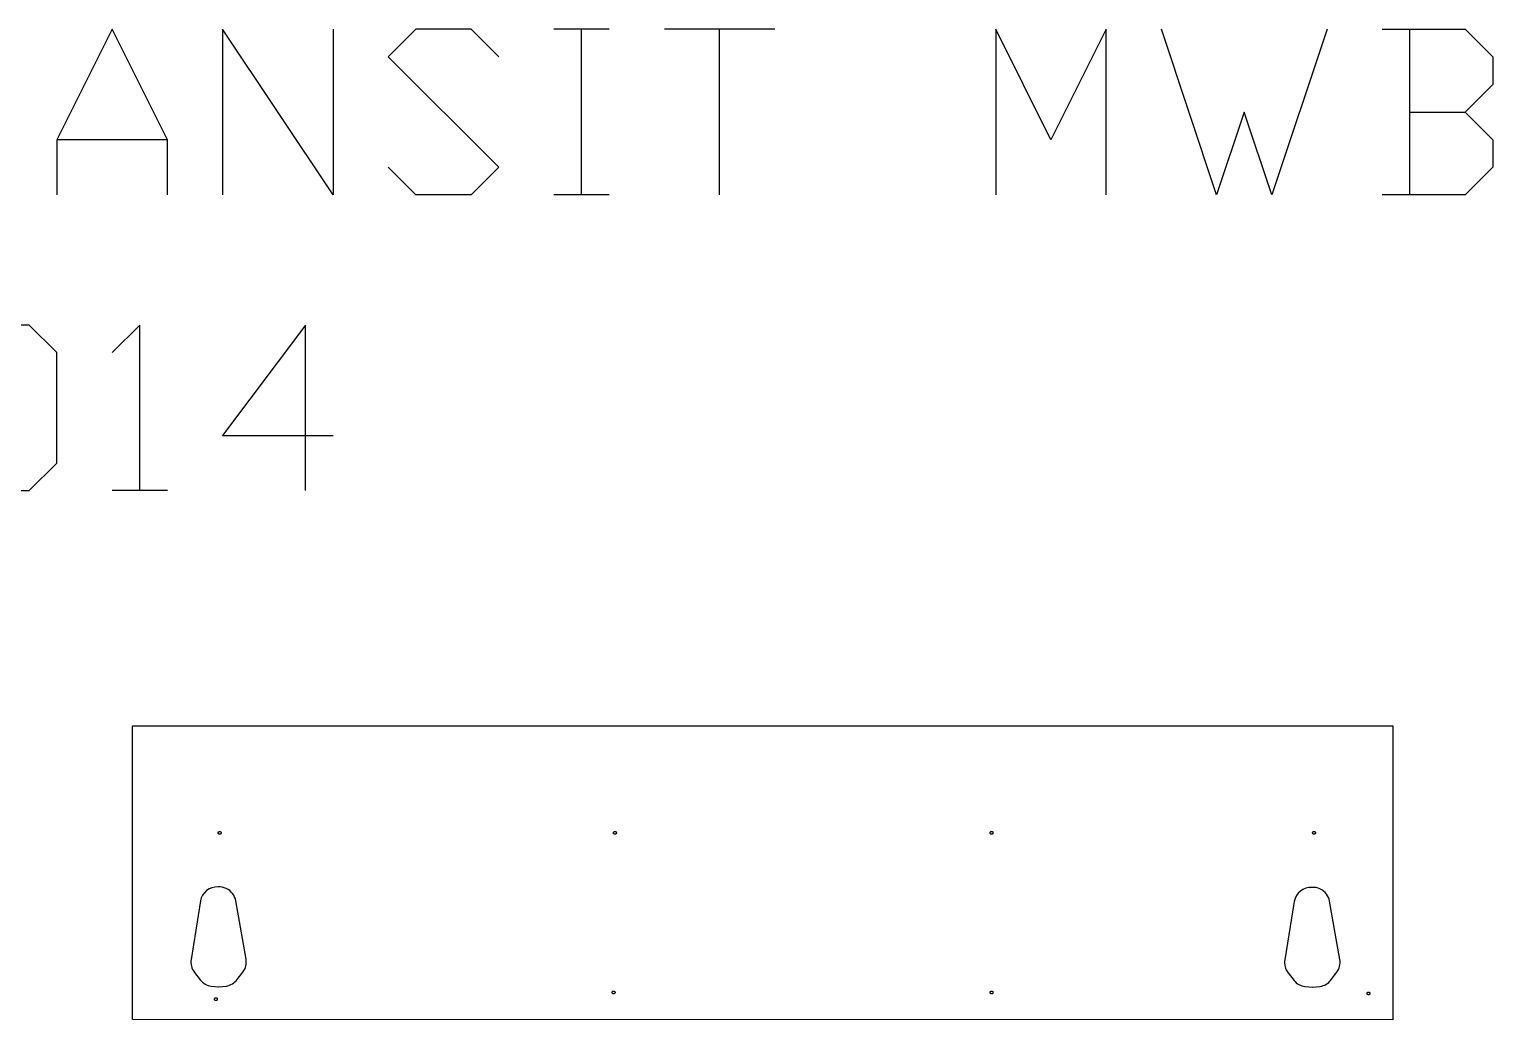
# Model space of a CAD drawing. Extents: x 123 to 7211, y -6292 to -543.
# Drawn here: x 2789 to 4808, y -1910 to -543 of the extents above; entities that cross this region are included whole.
import ezdxf

# ---------------------------------------------------------------- set-up
doc = ezdxf.new("R2010")
doc.units = 0
doc.layers.add('Default_Layer', color=1, linetype='CONTINUOUS')

msp = doc.modelspace()

# ---------------------------------------------------------------- linework, layer by layer
at = {"layer": 'Default_Layer'}
for points in [[(2979.4, -771.1), (2979.4, -694.9), (2903.2, -542.5), (2827, -694.9), (2827, -771.1)], [(3208, -542.5), (3208, -771.1), (3055.6, -542.5), (3055.6, -771.1)], [(3436.6, -580.6), (3398.5, -542.5), (3322.3, -542.5), (3284.2, -580.6), (3436.6, -733), (3398.5, -771.1), (3322.3, -771.1), (3284.2, -733)], [(3589, -542.5), (3512.8, -542.5)], [(3550.9, -771.1), (3550.9, -542.5)], [(3817.6, -542.5), (3665.2, -542.5)], [(3741.4, -771.1), (3741.4, -542.5)], [(4274.8, -771.1), (4274.8, -542.5), (4198.6, -694.9), (4122.4, -542.5), (4122.4, -771.1)], [(4579.6, -542.5), (4503.4, -771.1), (4465.3, -656.8), (4427.2, -771.1), (4351, -542.5)], [(4655.8, -542.5), (4770.1, -542.5), (4808.2, -580.6), (4808.2, -618.7), (4770.1, -656.8)], [(4693.9, -771.1), (4693.9, -542.5)], [(4693.9, -656.8), (4770.1, -656.8), (4808.2, -694.9), (4808.2, -733), (4770.1, -771.1), (4655.8, -771.1)], [(2979.4, -694.9), (2827, -694.9)], [(3589, -771.1), (3512.8, -771.1)], [(2941.3, -1179.3), (2941.3, -950.7), (2903.2, -988.8)], [(3169.9, -1179.3), (3169.9, -950.7), (3055.6, -1103.1), (3208, -1103.1)], [(2979.4, -1179.3), (2903.2, -1179.3)]]:
    msp.add_lwpolyline(points, dxfattribs=at)
for points in [[(2750.8, -1179.3), (2788.9, -1179.3), (2827, -1141.2), (2827, -988.8), (2788.9, -950.7), (2750.8, -950.7), (2712.7, -988.8), (2712.7, -1141.2), (2750.8, -1179.3)], [(4670.4, -1503.8), (4670.4, -1909.5), (2931.1, -1909.2), (2931.1, -1503.8), (4670.4, -1503.8)], [(3049.6, -1651.5), (3049.6, -1651.3), (3049.6, -1651.1), (3049.7, -1650.9), (3049.7, -1650.8), (3049.8, -1650.6), (3049.9, -1650.4), (3050, -1650.3), (3050.2, -1650.1), (3050.3, -1650), (3050.5, -1649.9), (3050.6, -1649.8), (3050.8, -1649.7), (3051, -1649.6), (3051.2, -1649.6), (3051.4, -1649.6), (3051.6, -1649.5), (3051.8, -1649.6), (3052, -1649.6), (3052.2, -1649.6), (3052.4, -1649.7), (3052.5, -1649.8), (3052.7, -1649.9), (3052.9, -1650), (3053, -1650.1), (3053.1, -1650.3), (3053.2, -1650.4), (3053.3, -1650.6), (3053.4, -1650.8), (3053.5, -1650.9), (3053.5, -1651.1), (3053.6, -1651.3), (3053.6, -1651.5), (3053.6, -1651.7), (3053.5, -1651.9), (3053.5, -1652.1), (3053.4, -1652.3), (3053.3, -1652.5), (3053.2, -1652.7), (3053.1, -1652.8), (3053, -1653), (3052.9, -1653.1), (3052.7, -1653.2), (3052.5, -1653.3), (3052.4, -1653.4), (3052.2, -1653.5), (3052, -1653.5), (3051.8, -1653.5), (3051.6, -1653.5), (3051.4, -1653.5), (3051.2, -1653.5), (3051, -1653.5), (3050.8, -1653.4), (3050.6, -1653.3), (3050.5, -1653.2), (3050.3, -1653.1), (3050.2, -1653), (3050, -1652.8), (3049.9, -1652.7), (3049.8, -1652.5), (3049.7, -1652.3), (3049.7, -1652.1), (3049.6, -1651.9), (3049.6, -1651.7), (3049.6, -1651.5)], [(3595, -1651.5), (3595, -1651.3), (3595, -1651.1), (3595.1, -1650.9), (3595.2, -1650.8), (3595.2, -1650.6), (3595.3, -1650.4), (3595.5, -1650.3), (3595.6, -1650.1), (3595.7, -1650), (3595.9, -1649.9), (3596, -1649.8), (3596.2, -1649.7), (3596.4, -1649.6), (3596.6, -1649.6), (3596.8, -1649.6), (3597, -1649.5), (3597.2, -1649.6), (3597.4, -1649.6), (3597.6, -1649.6), (3597.8, -1649.7), (3598, -1649.8), (3598.1, -1649.9), (3598.3, -1650), (3598.4, -1650.1), (3598.5, -1650.3), (3598.7, -1650.4), (3598.8, -1650.6), (3598.8, -1650.8), (3598.9, -1650.9), (3599, -1651.1), (3599, -1651.3), (3599, -1651.5), (3599, -1651.7), (3599, -1651.9), (3598.9, -1652.1), (3598.8, -1652.3), (3598.8, -1652.5), (3598.7, -1652.7), (3598.5, -1652.8), (3598.4, -1653), (3598.3, -1653.1), (3598.1, -1653.2), (3598, -1653.3), (3597.8, -1653.4), (3597.6, -1653.5), (3597.4, -1653.5), (3597.2, -1653.5), (3597, -1653.5), (3596.8, -1653.5), (3596.6, -1653.5), (3596.4, -1653.5), (3596.2, -1653.4), (3596, -1653.3), (3595.9, -1653.2), (3595.7, -1653.1), (3595.6, -1653), (3595.5, -1652.8), (3595.3, -1652.7), (3595.2, -1652.5), (3595.2, -1652.3), (3595.1, -1652.1), (3595, -1651.9), (3595, -1651.7), (3595, -1651.5)], [(4114.6, -1651.5), (4114.7, -1651.3), (4114.7, -1651.1), (4114.7, -1650.9), (4114.8, -1650.8), (4114.9, -1650.6), (4115, -1650.4), (4115.1, -1650.3), (4115.2, -1650.1), (4115.4, -1650), (4115.5, -1649.9), (4115.7, -1649.8), (4115.9, -1649.7), (4116, -1649.6), (4116.2, -1649.6), (4116.4, -1649.6), (4116.6, -1649.5), (4116.8, -1649.6), (4117, -1649.6), (4117.2, -1649.6), (4117.4, -1649.7), (4117.6, -1649.8), (4117.8, -1649.9), (4117.9, -1650), (4118.1, -1650.1), (4118.2, -1650.3), (4118.3, -1650.4), (4118.4, -1650.6), (4118.5, -1650.8), (4118.6, -1650.9), (4118.6, -1651.1), (4118.6, -1651.3), (4118.6, -1651.5), (4118.6, -1651.7), (4118.6, -1651.9), (4118.6, -1652.1), (4118.5, -1652.3), (4118.4, -1652.5), (4118.3, -1652.7), (4118.2, -1652.8), (4118.1, -1653), (4117.9, -1653.1), (4117.8, -1653.2), (4117.6, -1653.3), (4117.4, -1653.4), (4117.2, -1653.5), (4117, -1653.5), (4116.8, -1653.5), (4116.6, -1653.5), (4116.4, -1653.5), (4116.2, -1653.5), (4116, -1653.5), (4115.9, -1653.4), (4115.7, -1653.3), (4115.5, -1653.2), (4115.4, -1653.1), (4115.2, -1653), (4115.1, -1652.8), (4115, -1652.7), (4114.9, -1652.5), (4114.8, -1652.3), (4114.7, -1652.1), (4114.7, -1651.9), (4114.7, -1651.7), (4114.6, -1651.5)], [(4559.6, -1651.5), (4559.7, -1651.3), (4559.7, -1651.1), (4559.7, -1650.9), (4559.8, -1650.8), (4559.9, -1650.6), (4560, -1650.4), (4560.1, -1650.3), (4560.2, -1650.1), (4560.4, -1650), (4560.5, -1649.9), (4560.7, -1649.8), (4560.9, -1649.7), (4561, -1649.6), (4561.2, -1649.6), (4561.4, -1649.6), (4561.6, -1649.5), (4561.8, -1649.6), (4562, -1649.6), (4562.2, -1649.6), (4562.4, -1649.7), (4562.6, -1649.8), (4562.8, -1649.9), (4562.9, -1650), (4563.1, -1650.1), (4563.2, -1650.3), (4563.3, -1650.4), (4563.4, -1650.6), (4563.5, -1650.8), (4563.6, -1650.9), (4563.6, -1651.1), (4563.6, -1651.3), (4563.6, -1651.5), (4563.6, -1651.7), (4563.6, -1651.9), (4563.6, -1652.1), (4563.5, -1652.3), (4563.4, -1652.5), (4563.3, -1652.7), (4563.2, -1652.8), (4563.1, -1653), (4562.9, -1653.1), (4562.8, -1653.2), (4562.6, -1653.3), (4562.4, -1653.4), (4562.2, -1653.5), (4562, -1653.5), (4561.8, -1653.5), (4561.6, -1653.5), (4561.4, -1653.5), (4561.2, -1653.5), (4561, -1653.5), (4560.9, -1653.4), (4560.7, -1653.3), (4560.5, -1653.2), (4560.4, -1653.1), (4560.2, -1653), (4560.1, -1652.8), (4560, -1652.7), (4559.9, -1652.5), (4559.8, -1652.3), (4559.7, -1652.1), (4559.7, -1651.9), (4559.7, -1651.7), (4559.6, -1651.5)], [(3593.1, -1871.9), (3593.2, -1871.7), (3593.2, -1871.5), (3593.2, -1871.3), (3593.3, -1871.1), (3593.4, -1870.9), (3593.5, -1870.7), (3593.6, -1870.6), (3593.7, -1870.5), (3593.9, -1870.3), (3594, -1870.2), (3594.2, -1870.1), (3594.4, -1870), (3594.6, -1870), (3594.7, -1869.9), (3594.9, -1869.9), (3595.1, -1869.9), (3595.4, -1869.9), (3595.5, -1869.9), (3595.7, -1870), (3595.9, -1870), (3596.1, -1870.1), (3596.3, -1870.2), (3596.4, -1870.3), (3596.6, -1870.5), (3596.7, -1870.6), (3596.8, -1870.7), (3596.9, -1870.9), (3597, -1871.1), (3597.1, -1871.3), (3597.1, -1871.5), (3597.1, -1871.7), (3597.1, -1871.9), (3597.1, -1872.1), (3597.1, -1872.3), (3597.1, -1872.5), (3597, -1872.6), (3596.9, -1872.8), (3596.8, -1873), (3596.7, -1873.1), (3596.6, -1873.3), (3596.4, -1873.4), (3596.3, -1873.5), (3596.1, -1873.6), (3595.9, -1873.7), (3595.7, -1873.8), (3595.5, -1873.8), (3595.4, -1873.9), (3595.1, -1873.9), (3594.9, -1873.9), (3594.7, -1873.8), (3594.6, -1873.8), (3594.4, -1873.7), (3594.2, -1873.6), (3594, -1873.5), (3593.9, -1873.4), (3593.7, -1873.3), (3593.6, -1873.1), (3593.5, -1873), (3593.4, -1872.8), (3593.3, -1872.6), (3593.2, -1872.5), (3593.2, -1872.3), (3593.2, -1872.1), (3593.1, -1871.9)], [(4114.6, -1871.9), (4114.7, -1871.7), (4114.7, -1871.5), (4114.7, -1871.3), (4114.8, -1871.1), (4114.9, -1870.9), (4115, -1870.7), (4115.1, -1870.6), (4115.2, -1870.5), (4115.4, -1870.3), (4115.5, -1870.2), (4115.7, -1870.1), (4115.9, -1870), (4116, -1870), (4116.2, -1869.9), (4116.4, -1869.9), (4116.6, -1869.9), (4116.8, -1869.9), (4117, -1869.9), (4117.2, -1870), (4117.4, -1870), (4117.6, -1870.1), (4117.8, -1870.2), (4117.9, -1870.3), (4118.1, -1870.5), (4118.2, -1870.6), (4118.3, -1870.7), (4118.4, -1870.9), (4118.5, -1871.1), (4118.6, -1871.3), (4118.6, -1871.5), (4118.6, -1871.7), (4118.6, -1871.9), (4118.6, -1872.1), (4118.6, -1872.3), (4118.6, -1872.5), (4118.5, -1872.6), (4118.4, -1872.8), (4118.3, -1873), (4118.2, -1873.1), (4118.1, -1873.3), (4117.9, -1873.4), (4117.8, -1873.5), (4117.6, -1873.6), (4117.4, -1873.7), (4117.2, -1873.8), (4117, -1873.8), (4116.8, -1873.9), (4116.6, -1873.9), (4116.4, -1873.9), (4116.2, -1873.8), (4116, -1873.8), (4115.9, -1873.7), (4115.7, -1873.6), (4115.5, -1873.5), (4115.4, -1873.4), (4115.2, -1873.3), (4115.1, -1873.1), (4115, -1873), (4114.9, -1872.8), (4114.8, -1872.6), (4114.7, -1872.5), (4114.7, -1872.3), (4114.7, -1872.1), (4114.6, -1871.9)], [(4634.7, -1873.3), (4634.7, -1873.1), (4634.7, -1872.9), (4634.8, -1872.7), (4634.9, -1872.5), (4634.9, -1872.3), (4635, -1872.2), (4635.2, -1872), (4635.3, -1871.9), (4635.4, -1871.7), (4635.6, -1871.6), (4635.8, -1871.5), (4635.9, -1871.4), (4636.1, -1871.4), (4636.3, -1871.3), (4636.5, -1871.3), (4636.7, -1871.3), (4636.9, -1871.3), (4637.1, -1871.3), (4637.3, -1871.4), (4637.5, -1871.4), (4637.7, -1871.5), (4637.8, -1871.6), (4638, -1871.7), (4638.1, -1871.9), (4638.3, -1872), (4638.4, -1872.2), (4638.5, -1872.3), (4638.6, -1872.5), (4638.6, -1872.7), (4638.7, -1872.9), (4638.7, -1873.1), (4638.7, -1873.3), (4638.7, -1873.5), (4638.7, -1873.7), (4638.6, -1873.9), (4638.6, -1874.1), (4638.5, -1874.2), (4638.4, -1874.4), (4638.3, -1874.6), (4638.1, -1874.7), (4638, -1874.8), (4637.8, -1874.9), (4637.7, -1875), (4637.5, -1875.1), (4637.3, -1875.2), (4637.1, -1875.2), (4636.9, -1875.3), (4636.7, -1875.3), (4636.5, -1875.3), (4636.3, -1875.2), (4636.1, -1875.2), (4635.9, -1875.1), (4635.8, -1875), (4635.6, -1874.9), (4635.4, -1874.8), (4635.3, -1874.7), (4635.2, -1874.6), (4635, -1874.4), (4634.9, -1874.2), (4634.9, -1874.1), (4634.8, -1873.9), (4634.7, -1873.7), (4634.7, -1873.5), (4634.7, -1873.3)], [(3044.3, -1881.1), (3044.3, -1880.9), (3044.4, -1880.7), (3044.4, -1880.5), (3044.5, -1880.3), (3044.6, -1880.2), (3044.7, -1880), (3044.8, -1879.9), (3044.9, -1879.7), (3045.1, -1879.6), (3045.2, -1879.5), (3045.4, -1879.4), (3045.6, -1879.3), (3045.7, -1879.2), (3045.9, -1879.2), (3046.1, -1879.1), (3046.3, -1879.1), (3046.5, -1879.1), (3046.7, -1879.2), (3046.9, -1879.2), (3047.1, -1879.3), (3047.3, -1879.4), (3047.5, -1879.5), (3047.6, -1879.6), (3047.7, -1879.7), (3047.9, -1879.9), (3048, -1880), (3048.1, -1880.2), (3048.2, -1880.3), (3048.2, -1880.5), (3048.3, -1880.7), (3048.3, -1880.9), (3048.3, -1881.1), (3048.3, -1881.3), (3048.3, -1881.5), (3048.2, -1881.7), (3048.2, -1881.9), (3048.1, -1882.1), (3048, -1882.2), (3047.9, -1882.4), (3047.7, -1882.5), (3047.6, -1882.7), (3047.5, -1882.8), (3047.3, -1882.9), (3047.1, -1883), (3046.9, -1883), (3046.7, -1883.1), (3046.5, -1883.1), (3046.3, -1883.1), (3046.1, -1883.1), (3045.9, -1883.1), (3045.7, -1883), (3045.6, -1883), (3045.4, -1882.9), (3045.2, -1882.8), (3045.1, -1882.7), (3044.9, -1882.5), (3044.8, -1882.4), (3044.7, -1882.2), (3044.6, -1882.1), (3044.5, -1881.9), (3044.4, -1881.7), (3044.4, -1881.5), (3044.3, -1881.3), (3044.3, -1881.1)]]:
    msp.add_lwpolyline(points, close=True, dxfattribs=at)
for points in [[(3049.3, -1726.3, 0.376786), (3025, -1745.6), (3025, -1745.6), (3012.1, -1826.3, 0.20966), (3016.7, -1844.2), (3024.9, -1854.6, 0.194637), (3039.9, -1863.1, 0.013982), (3040, -1863.2), (3050.1, -1863.9, 0.037985), (3050.5, -1863.9), (3060.6, -1863, 0.020546), (3060.9, -1863, 0.193163), (3075.6, -1854.2), (3083.6, -1843.7, 0.20966), (3088, -1825.8), (3073.9, -1745.3, 0.116283), (3069.5, -1735.5, 0.250514), (3049.3, -1726.3)], [(4558.6, -1726.9, 0.376786), (4534.3, -1746.2), (4534.2, -1746.3), (4521.3, -1826.9, 0.20966), (4525.9, -1844.8), (4534.1, -1855.2, 0.194637), (4549.1, -1863.8, 0.013982), (4549.3, -1863.8), (4559.3, -1864.5, 0.037985), (4559.8, -1864.5), (4569.8, -1863.6, 0.020546), (4570.1, -1863.6, 0.193163), (4584.8, -1854.8), (4592.8, -1844.4, 0.20966), (4597.2, -1826.4), (4583.1, -1745.9, 0.116283), (4578.7, -1736.1, 0.250514), (4558.6, -1726.9)]]:
    msp.add_lwpolyline(points, format="xyb", close=True, dxfattribs=at)

doc.saveas('drawing.dxf')
